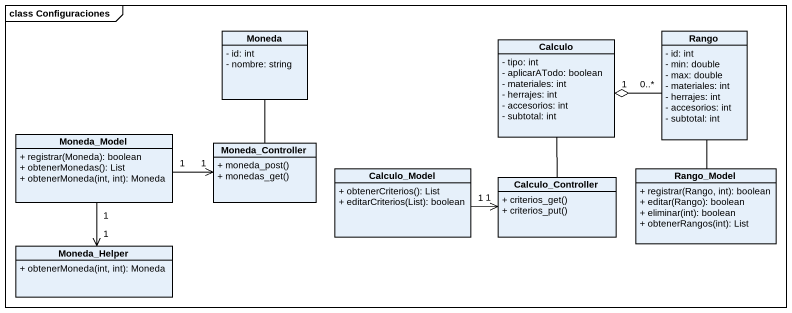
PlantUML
@startuml
mainframe class Configuraciones
hide circle
hide empty members
skinparam classAttributeIconSize 0
class Moneda {
  - id: int
  - nombre: string
}
class Calculo {
  - tipo: int
  - aplicarATodo: boolean
  - materiales: int
  - herrajes: int
  - accesorios: int
  - subtotal: int
}
class Rango {
  - id: int
  - min: double
  - max: double
  - materiales: int
  - herrajes: int
  - accesorios: int
  - subtotal: int
}
class Moneda_Model {
  + registrar(Moneda): boolean
  + obtenerMonedas(): List
  + obtenerMoneda(int, int): Moneda
}
class Moneda_Controller {
  + moneda_post()
  + monedas_get()
}
class Calculo_Model {
  + obtenerCriterios(): List
  + editarCriterios(List): boolean
}
class Calculo_Controller {
  + criterios_get()
  + criterios_put()
}
class Rango_Model {
  + registrar(Rango, int): boolean
  + editar(Rango): boolean
  + eliminar(int): boolean
  + obtenerRangos(int): List
}
class Moneda_Helper {
  + obtenerMoneda(int, int): Moneda
}
Moneda -- Moneda_Controller
Calculo -- Calculo_Controller
Rango "0..*" -left-o "1" Calculo
Rango -- Rango_Model
Moneda_Model "1" -right-> "1" Moneda_Controller
Moneda_Model "1" --> "1" Moneda_Helper
Calculo_Model "1" -right-> "1" Calculo_Controller
@enduml
